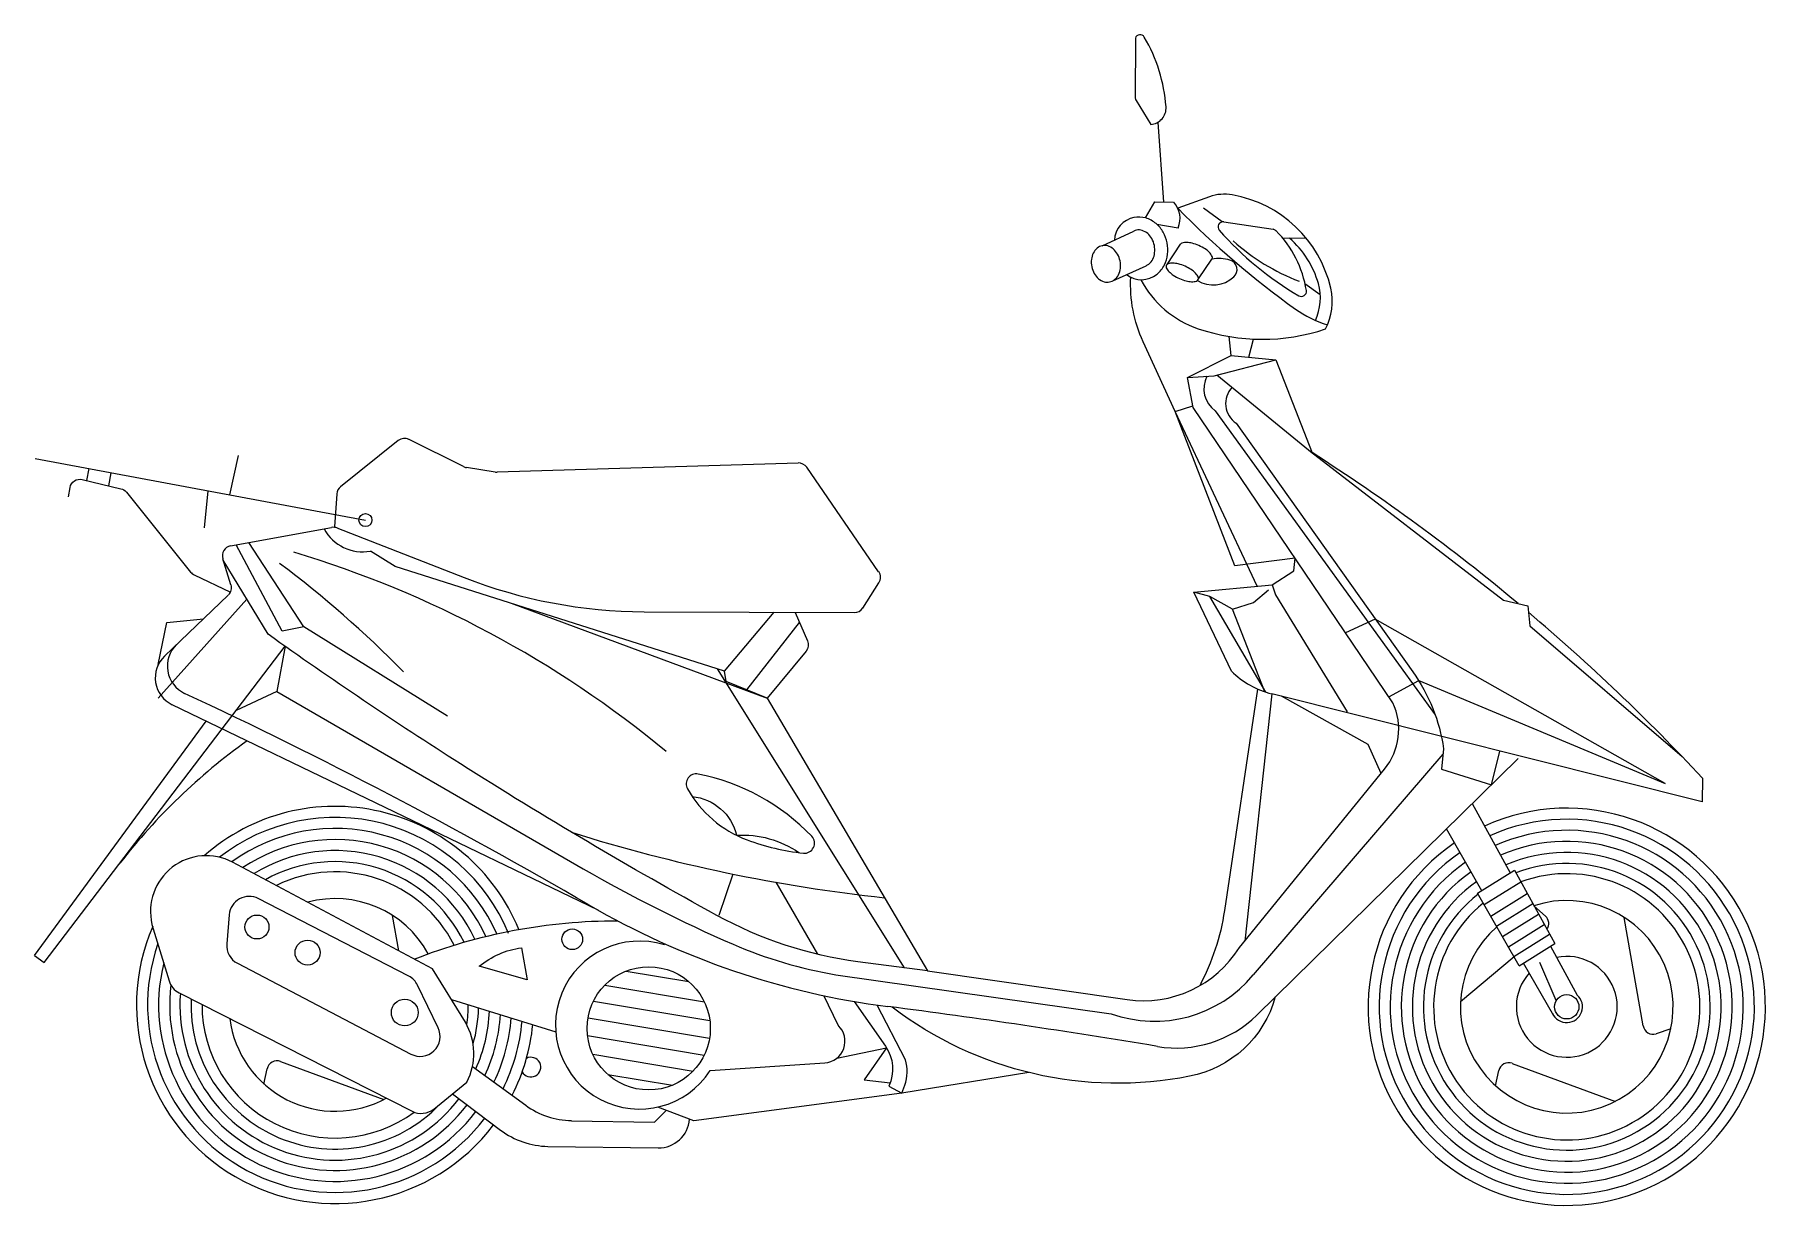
# Model space of a CAD drawing. Header units: millimetres. Extents: x -3207.95 to -3206.26, y 1775.96 to 1777.1.
import ezdxf

# ---------------------------------------------------------------- set-up
doc = ezdxf.new("R2010")
doc.units = ezdxf.units.MM
doc.header["$LTSCALE"] = 10
doc.layers.add('Veículos', color=2, linetype='Continuous')

msp = doc.modelspace()

# ---------------------------------------------------------------- linework, layer by layer
at = {"layer": 'Veículos'}
for p, q in [((-3206.8447, 1776.9378), (-3206.8502, 1777.0159)), ((-3206.8626, 1776.9223), (-3206.8533, 1776.9379)), ((-3206.8533, 1776.9379), (-3206.835, 1776.9377)), ((-3206.7874, 1776.9183), (-3206.8058, 1776.9319)), ((-3206.9047, 1776.8951), (-3206.8737, 1776.9094)), ((-3206.8515, 1776.9161), (-3206.8306, 1776.9125)), ((-3206.786, 1776.9183), (-3206.7378, 1776.9112)), ((-3206.8413, 1776.8769), (-3206.8282, 1776.8966)), ((-3206.7283, 1776.9024), (-3206.7057, 1776.9028)), ((-3206.8943, 1776.8609), (-3206.8617, 1776.8756)), ((-3206.8107, 1776.8629), (-3206.7976, 1776.8818)), ((-3206.7066, 1776.8581), (-3206.6917, 1776.8475)), ((-3206.7787, 1776.7877), (-3206.7807, 1776.8063)), ((-3206.7615, 1776.7861), (-3206.757, 1776.8038)), ((-3206.8335, 1776.7332), (-3206.8161, 1776.7387)), ((-3206.7753, 1776.5823), (-3206.8335, 1776.7332)), ((-3206.7943, 1776.7337), (-3206.5794, 1776.4367)), ((-3207.5926, 1776.7046), (-3207.649, 1776.6595)), ((-3207.5288, 1776.6792), (-3207.5821, 1776.7057)), ((-3207.7571, 1776.6516), (-3207.7489, 1776.6901)), ((-3207.897, 1776.6656), (-3207.8948, 1776.6773)), ((-3207.8755, 1776.6604), (-3207.8731, 1776.6732)), ((-3207.4978, 1776.6738), (-3207.526, 1776.6783)), ((-3207.2019, 1776.6827), (-3207.4959, 1776.6737)), ((-3207.1232, 1776.5765), (-3207.1935, 1776.6785)), ((-3207.7787, 1776.6556), (-3207.7823, 1776.6193)), ((-3207.6527, 1776.6526), (-3207.655, 1776.6202)), ((-3207.7565, 1776.6017), (-3207.6578, 1776.6197)), ((-3207.6525, 1776.6192), (-3207.5283, 1776.5708)), ((-3207.685, 1776.5225), (-3207.7387, 1776.605)), ((-3207.7561, 1776.5637), (-3207.7641, 1776.5891)), ((-3207.5957, 1776.5817), (-3207.6198, 1776.5966)), ((-3206.7161, 1776.5896), (-3206.7753, 1776.5823)), ((-3206.7174, 1776.5773), (-3206.7161, 1776.5896)), ((-3207.2739, 1776.4792), (-3207.5957, 1776.5817)), ((-3207.1388, 1776.541), (-3207.123, 1776.5657)), ((-3206.7388, 1776.5636), (-3206.7174, 1776.5773)), ((-3207.8271, 1776.453), (-3207.7405, 1776.5495)), ((-3207.8211, 1776.494), (-3207.7587, 1776.5537)), ((-3206.8153, 1776.5564), (-3206.7388, 1776.5636)), ((-3206.7997, 1776.5524), (-3206.8153, 1776.5564)), ((-3206.7785, 1776.4794), (-3206.8153, 1776.5564)), ((-3206.7773, 1776.54), (-3206.7997, 1776.5524)), ((-3206.7449, 1776.4587), (-3206.7997, 1776.5524)), ((-3207.4824, 1776.5456), (-3207.2323, 1776.453)), ((-3207.3524, 1776.5373), (-3207.147, 1776.5365)), ((-3207.2739, 1776.4792), (-3207.2252, 1776.5368)), ((-3206.7773, 1776.54), (-3206.757, 1776.5463)), ((-3206.7458, 1776.459), (-3206.7773, 1776.54)), ((-3207.8271, 1776.4857), (-3207.8187, 1776.5267)), ((-3207.8187, 1776.5267), (-3207.7831, 1776.5303)), ((-3207.252, 1776.461), (-3207.2004, 1776.5267)), ((-3207.7033, 1776.5036), (-3207.7112, 1776.4595)), ((-3207.2811, 1776.4815), (-3207.0984, 1776.1893)), ((-3207.2721, 1776.4691), (-3207.2739, 1776.4792)), ((-3207.2323, 1776.453), (-3207.2721, 1776.4691)), ((-3207.7112, 1776.4595), (-3207.7511, 1776.4408)), ((-3207.7112, 1776.4595), (-3207.412, 1776.2862)), ((-3206.3186, 1776.3514), (-3206.7391, 1776.4571)), ((-3207.948, 1776.2012), (-3207.7802, 1776.4304)), ((-3207.3973, 1776.2457), (-3207.8135, 1776.4464)), ((-3206.757, 1776.1823), (-3206.5717, 1776.3982)), ((-3206.5244, 1776.3683), (-3206.5161, 1776.401)), ((-3206.4984, 1776.3938), (-3206.7536, 1776.1431)), ((-3206.3183, 1776.3748), (-3206.3186, 1776.3514)), ((-3206.5432, 1776.3498), (-3206.506, 1776.282)), ((-3207.2658, 1776.281), (-3207.2794, 1776.2405)), ((-3206.5379, 1776.2622), (-3206.5019, 1776.2846)), ((-3207.2236, 1776.2729), (-3207.1831, 1776.2026)), ((-3206.5315, 1776.2511), (-3206.4958, 1776.2734)), ((-3206.5251, 1776.2399), (-3206.4895, 1776.2621)), ((-3206.5195, 1776.2301), (-3206.4841, 1776.2522)), ((-3206.483, 1776.25), (-3206.4717, 1776.2399)), ((-3207.5922, 1776.206), (-3207.5982, 1776.2404)), ((-3206.5136, 1776.2199), (-3206.4784, 1776.2419)), ((-3206.5078, 1776.2098), (-3206.4728, 1776.2316)), ((-3206.3763, 1776.1326), (-3206.3947, 1776.2386)), ((-3206.5024, 1776.2003), (-3206.4676, 1776.2221)), ((-3206.4972, 1776.1913), (-3206.4626, 1776.213)), ((-3206.4667, 1776.2104), (-3206.4406, 1776.1627)), ((-3206.5021, 1776.1999), (-3206.5546, 1776.1561)), ((-3206.4611, 1776.1573), (-3206.4771, 1776.1944)), ((-3207.3699, 1776.1861), (-3207.3087, 1776.1759)), ((-3207.1651, 1776.1826), (-3206.8959, 1776.1444)), ((-3207.3908, 1776.1723), (-3207.2935, 1776.156)), ((-3207.5407, 1776.1584), (-3207.4387, 1776.1268)), ((-3207.4018, 1776.1568), (-3207.2881, 1776.1377)), ((-3207.4072, 1776.1403), (-3207.2884, 1776.1204)), ((-3206.3492, 1776.1296), (-3206.3636, 1776.1249)), ((-3207.4077, 1776.123), (-3207.2936, 1776.1039)), ((-3207.164, 1776.1011), (-3207.1156, 1776.1112)), ((-3207.1156, 1776.1112), (-3207.1375, 1776.0798)), ((-3207.7078, 1776.0977), (-3207.6067, 1776.0606)), ((-3207.5201, 1776.0928), (-3207.4681, 1776.0549)), ((-3207.4025, 1776.1048), (-3207.3044, 1776.0884)), ((-3206.5042, 1776.0959), (-3206.4032, 1776.0588)), ((-3207.7239, 1776.0757), (-3207.7207, 1776.0906)), ((-3207.3878, 1776.085), (-3207.3248, 1776.0745)), ((-3207.1375, 1776.0798), (-3207.112, 1776.0768)), ((-3206.5203, 1776.0739), (-3206.5172, 1776.0888)), ((-3207.3422, 1776.0385), (-3207.3308, 1776.05)), ((-3207.4233, 1776.0399), (-3207.3422, 1776.0385))]:
    msp.add_line(p, q, dxfattribs=at)
for points in [[(-3206.8573, 1777.0137, 0.418133), (-3206.8424, 1777.0308, 0.115143), (-3206.8637, 1777.0991, 0.672434), (-3206.8723, 1777.0979), (-3206.8724, 1777.0395, 0.13956), (-3206.8716, 1777.0369)], [(-3206.8976, 1776.8597, 0.122151), (-3206.8927, 1776.862, 0.105351), (-3206.8888, 1776.8668, 0.087936), (-3206.887, 1776.873, 0.078636), (-3206.8873, 1776.8802, 0.078636), (-3206.8898, 1776.8869, 0.087936), (-3206.8939, 1776.8919, 0.105351), (-3206.8993, 1776.8949, 0.122151), (-3206.9047, 1776.8951, 0.122151), (-3206.9096, 1776.8928, 0.105351), (-3206.9135, 1776.8879, 0.087936), (-3206.9153, 1776.8818, 0.078636), (-3206.915, 1776.8746, 0.078636), (-3206.9125, 1776.8679, 0.087936), (-3206.9085, 1776.8629, 0.105351), (-3206.903, 1776.8599, 0.122151)], [(-3206.8238, 1776.875, 0.039568), (-3206.8304, 1776.8773, 0.052405), (-3206.8356, 1776.8781, 0.095641), (-3206.8404, 1776.8775, 0.208383), (-3206.8421, 1776.8759, 0.208383), (-3206.8421, 1776.8736, 0.095641), (-3206.8394, 1776.8697, 0.052405), (-3206.8353, 1776.8663, 0.039568), (-3206.8292, 1776.863, 0.039568), (-3206.8226, 1776.8607, 0.052405), (-3206.8174, 1776.8599, 0.095641), (-3206.8126, 1776.8605, 0.208383), (-3206.8109, 1776.8621, 0.208383), (-3206.8109, 1776.8644, 0.095641), (-3206.8136, 1776.8683, 0.052405), (-3206.8177, 1776.8717, 0.039568)], [(-3207.5256, 1776.0775, 0.256822), (-3207.527, 1776.1361), (-3207.5592, 1776.1884), (-3207.7545, 1776.2925, 0.645505), (-3207.8333, 1776.2318), (-3207.8166, 1776.1765, 0.204508), (-3207.8067, 1776.1647), (-3207.5791, 1776.0491, 0.295547), (-3207.558, 1776.0513)], [(-3207.5824, 1776.1812), (-3207.7294, 1776.2569, 0.53428), (-3207.7578, 1776.2412), (-3207.7602, 1776.2127, 0.301734), (-3207.7498, 1776.1937), (-3207.5804, 1776.105, 0.722776), (-3207.5537, 1776.1308), (-3207.5737, 1776.1723, 0.162617)], [(-3207.5135, 1776.1908, -0.136405), (-3207.4722, 1776.209), (-3207.4668, 1776.1775)]]:
    msp.add_lwpolyline(points, format="xyb", close=True, dxfattribs=at)
for points in [[(-3206.867, 1776.8619, 0.191122), (-3206.8109, 1776.814, 0.165338), (-3206.6866, 1776.8138, 0.180587), (-3206.6814, 1776.8536, 0.300317), (-3206.7777, 1776.9448, 0.128746), (-3206.7999, 1776.943), (-3206.831, 1776.9317, 0.042805), (-3206.716, 1776.8332, 0.081782), (-3206.6847, 1776.8177, 0.350308)], [(-3206.881, 1776.8669, 0.349237), (-3206.8512, 1776.8673, 0.105351), (-3206.844, 1776.8763, 0.087936), (-3206.8409, 1776.8867, 0.078636), (-3206.8413, 1776.8978, 0.078636), (-3206.8452, 1776.9083, 0.087936), (-3206.8521, 1776.9167, 0.105351), (-3206.8622, 1776.9222, 0.122151), (-3206.8737, 1776.9227, 0.342236), (-3206.8929, 1776.9006, 0.058927)], [(-3206.8617, 1776.8756, 0.065205), (-3206.8592, 1776.8772, 0.105351), (-3206.8553, 1776.882, 0.087936), (-3206.8535, 1776.8882, 0.078636), (-3206.8538, 1776.8953, 0.078636), (-3206.8563, 1776.9021, 0.087936), (-3206.8603, 1776.907, 0.105351), (-3206.8658, 1776.91, 0.122151), (-3206.8712, 1776.9103, 0.058927), (-3206.8737, 1776.9094, 0.105351)], [(-3206.8102, 1776.8952, 0.039568), (-3206.8168, 1776.8975, 0.052405), (-3206.822, 1776.8984, 0.095641), (-3206.8268, 1776.8977, 0.164751), (-3206.8282, 1776.8966, 0.208383)], [(-3206.7976, 1776.8818, 0.046672), (-3206.7973, 1776.8823, 0.208383), (-3206.7973, 1776.8846, 0.095641), (-3206.8, 1776.8886, 0.052405), (-3206.8041, 1776.8919, 0.039568), (-3206.8102, 1776.8952, 0.039568)], [(-3206.8117, 1776.861, 0.3315), (-3206.7761, 1776.8646, 0.581537), (-3206.7799, 1776.881, 0.119689), (-3206.7975, 1776.882, -1.168377)], [(-3206.8335, 1776.7332), (-3206.8648, 1776.8012, -0.121666), (-3206.8768, 1776.8644)], [(-3207.2048, 1776.5367), (-3207.1928, 1776.5089, -0.281689), (-3207.1942, 1776.4988), (-3207.2323, 1776.453), (-3207.0754, 1776.1862), (-3206.8805, 1776.1582, 0.297233), (-3206.7706, 1776.2093), (-3206.6288, 1776.3835, 0.28636), (-3206.6207, 1776.4484), (-3206.8158, 1776.7369), (-3206.8215, 1776.7663), (-3206.7787, 1776.7877), (-3206.735, 1776.7837), (-3206.6997, 1776.6928)], [(-3206.8024, 1776.7676, 0.377521), (-3206.7943, 1776.7337)], [(-3206.7778, 1776.7567, 0.467205), (-3206.7739, 1776.7216), (-3206.6013, 1776.4787, -0.119673), (-3206.5712, 1776.4034), (-3206.5732, 1776.3836), (-3206.5244, 1776.3683)], [(-3207.915, 1776.6496), (-3207.9134, 1776.6588, -0.431647), (-3207.9015, 1776.6666), (-3207.8636, 1776.6576, -0.166261), (-3207.8583, 1776.6542), (-3207.7955, 1776.5761, 0.11258), (-3207.7921, 1776.5734), (-3207.7567, 1776.5565)], [(-3207.0754, 1776.1862), (-3207.1435, 1776.1953, -0.092693), (-3207.2814, 1776.2406, -0.01599), (-3207.5319, 1776.3887, -0.013538), (-3207.7198, 1776.5153), (-3207.7636, 1776.5876)], [(-3207.5876, 1776.4786, 0.038368), (-3207.7086, 1776.5846, 2.371068)], [(-3207.3309, 1776.4007, 0.100498), (-3207.6947, 1776.5955, 0.133733)], [(-3206.7529, 1776.4618), (-3206.7853, 1776.2452, -0.084745), (-3206.8095, 1776.1718, -1.927983)], [(-3207.3054, 1776.3568, -0.321205), (-3207.2621, 1776.3188, -0.170223), (-3207.2012, 1776.3019, -3.779576)], [(-3207.4233, 1776.3218, 0.049159), (-3207.1175, 1776.2578, 0.82143)], [(-3207.577, 1776.1979, -0.094158), (-3207.3783, 1776.2353, -3.481835)], [(-3207.288, 1776.0889), (-3207.1759, 1776.0964, 0.655922), (-3207.1628, 1776.1331), (-3207.1767, 1776.1621)], [(-3206.7356, 1776.1608, -0.283711), (-3206.8193, 1776.0833, -0.214578), (-3207.1101, 1776.1509, -0.5782)], [(-3207.1473, 1776.1564), (-3207.1166, 1776.1127, -0.272615), (-3207.1134, 1776.0735), (-3207.1006, 1776.0667)], [(-3206.9765, 1776.0869), (-3207.1006, 1776.0667), (-3207.0977, 1776.0746, 0.162278), (-3207.0971, 1776.0995), (-3207.1247, 1776.1528)], [(-3207.5395, 1776.0662), (-3207.4926, 1776.0307, 0.159947), (-3207.4464, 1776.0148), (-3207.3387, 1776.0133, 0.395977), (-3207.308, 1776.0413, 1.801207)]]:
    msp.add_lwpolyline(points, format="xyb", dxfattribs=at)
for points in [[(-3206.8215, 1776.7663), (-3206.7955, 1776.768), (-3206.735, 1776.7837)], [(-3206.7926, 1776.7688), (-3206.6997, 1776.6928)], [(-3206.7534, 1776.5622), (-3206.8335, 1776.7332)], [(-3207.9475, 1776.6871), (-3207.6247, 1776.6269)], [(-3206.7013, 1776.6941), (-3206.5125, 1776.5487), (-3206.4889, 1776.5431), (-3206.4868, 1776.5235), (-3206.3382, 1776.3958)], [(-3207.5446, 1776.4354), (-3207.685, 1776.5225), (-3207.7062, 1776.5185), (-3207.7509, 1776.6027)], [(-3206.757, 1776.5463), (-3206.7422, 1776.5586)], [(-3206.7388, 1776.5636), (-3206.7355, 1776.554), (-3206.6653, 1776.4395)], [(-3206.6247, 1776.4543), (-3206.5954, 1776.47), (-3206.3546, 1776.3695), (-3206.6379, 1776.5302), (-3206.6669, 1776.5168)], [(-3207.948, 1776.2012), (-3207.9387, 1776.1945), (-3207.7033, 1776.5036)], [(-3206.7391, 1776.4571), (-3206.7655, 1776.2155)], [(-3206.6323, 1776.3792), (-3206.6448, 1776.4076), (-3206.7296, 1776.4547)], [(-3206.5337, 1776.2647), (-3206.5683, 1776.3251)], [(-3206.5019, 1776.2846), (-3206.4626, 1776.213)], [(-3206.4972, 1776.1913), (-3206.5379, 1776.2622)], [(-3206.4634, 1776.1423), (-3206.4931, 1776.1939)], [(-3207.1006, 1776.0667), (-3207.3037, 1776.0396), (-3207.3391, 1776.0532)]]:
    msp.add_lwpolyline(points, dxfattribs=at)
for centre, radius in [((-3207.6247, 1776.6269), 0.00639), ((-3207.7307, 1776.2292), 0.0117), ((-3207.4226, 1776.2172), 0.0101), ((-3207.6813, 1776.2042), 0.0122), ((-3207.3479, 1776.1301), 0.0602), ((-3206.4508, 1776.1512), 0.0119), ((-3207.5863, 1776.1456), 0.0131)]:
    msp.add_circle(centre, radius, dxfattribs=at)
for centre, radius, start, end in [((-3206.8527, 1776.9216), 0.024, 337.5094, 42.2084), ((-3206.7867, 1776.9135), 0.00489, 81.557, 221.1698), ((-3206.5564, 1777.1149), 0.3108, 221.1698, 239.8398), ((-3206.7385, 1776.9063), 0.00489, 44.9237, 81.557), ((-3206.8103, 1776.8348), 0.1063, 8.8695, 44.9237), ((-3206.6358, 1777.0574), 0.2114, 228.1748, 248.7655), ((-3206.7857, 1776.8306), 0.0963, 16.5686, 48.2739), ((-3206.7453, 1776.8441), 0.0537, 335.7709, 15.1068), ((-3206.7101, 1776.8504), 0.00489, 239.8398, 8.8695), ((-3207.5865, 1776.697), 0.00978, 63.5625, 128.6169), ((-3207.7657, 1775.0267), 1.978, 50.1543, 57.3884), ((-3207.5245, 1776.688), 0.00978, 243.5625, 260.8822), ((-3207.4962, 1776.6834), 0.00978, 260.8822, 271.7664), ((-3207.2016, 1776.673), 0.00978, 34.5947, 91.7664), ((-3207.6429, 1776.6519), 0.00978, 128.6169, 175.7788), ((-3207.6272, 1776.6392), 0.0433, 208.768, 279.8007), ((-3207.656, 1776.6101), 0.00978, 68.6743, 100.3536), ((-3207.7548, 1776.5921), 0.00978, 100.3536, 197.4736), ((-3207.3506, 1777.0261), 0.4888, 248.6743, 269.7846), ((-3207.1312, 1776.571), 0.00978, 327.3733, 34.5947), ((-3207.7654, 1776.5608), 0.00978, 313.7558, 17.4736), ((-3207.147, 1776.5463), 0.00978, 269.7846, 327.3733), ((-3207.7657, 1775.0267), 1.978, 42.9657, 49.771), ((-3207.789, 1776.4841), 0.0293, 133.7558, 244.9846), ((-3207.8008, 1776.4728), 0.0293, 133.7558, 244.2483), ((-3206.7184, 1776.5396), 0.0851, 225.0558, 255.8972), ((-3209.873, 1772.0181), 4.899, 59.7684, 64.9846), ((-3207.3922, 1775.925), 0.598, 125.616, 142.1783), ((-3207.3015, 1776.3691), 0.00978, 78.7909, 209.2248), ((-3207.213, 1776.4186), 0.1112, 209.2248, 249.6244), ((-3207.3404, 1776.1726), 0.2101, 43.7314, 78.7909), ((-3207.6543, 1776.153), 0.1941, 22.3543, 131.2718), ((-3207.6543, 1776.153), 0.1833, 22.3543, 128.0307), ((-3206.4508, 1776.1512), 0.1941, 124.3928, 114.4633), ((-3206.4508, 1776.1512), 0.1833, 124.6608, 114.2099), ((-3207.6543, 1776.153), 0.1725, 23.7563, 125.8005), ((-3207.6543, 1776.153), 0.1617, 24.4791, 123.9046), ((-3207.1715, 1776.5305), 0.2305, 249.6244, 263.6977), ((-3207.1957, 1776.3111), 0.00978, 263.6977, 43.7314), ((-3206.4508, 1776.1512), 0.1725, 124.9624, 113.9247), ((-3206.4508, 1776.1512), 0.1617, 125.3045, 113.6012), ((-3207.6543, 1776.153), 0.1509, 25.221, 121.6986), ((-3206.4508, 1776.1512), 0.1509, 125.6958, 113.2313), ((-3207.6543, 1776.153), 0.1401, 25.9868, 119.0892), ((-3207.6543, 1776.153), 0.1301, 26.7273, 116.1779), ((-3206.7002, 1777.5151), 1.4201, 239.9229, 246.5417), ((-3206.4508, 1776.1512), 0.1401, 128.1625, 110.7907), ((-3206.4508, 1776.1512), 0.1301, 128.8103, 110.17), ((-3207.6543, 1776.153), 0.1039, 28.8305, 104.9232), ((-3207.0145, 1776.9232), 0.7782, 239.7684, 262.6476), ((-3206.4508, 1776.1512), 0.1039, 131.0911, 107.9855), ((-3207.6543, 1776.153), 0.1941, 156.7214, 322.9144), ((-3206.4782, 1776.2326), 0.00978, 324.751, 48.0232), ((-3207.6543, 1776.153), 0.1833, 160.9136, 322.9144), ((-3207.3569, 1776.1333), 0.0821, 72.7804, 327.2273), ((-3207.0932, 1776.6095), 0.4329, 246.5417, 260.4433), ((-3207.6543, 1776.153), 0.1725, 166.2098, 322.9144), ((-3206.4508, 1776.1512), 0.0493, 137.9973, 101.6245), ((-3206.8537, 1776.2629), 0.1258, 250.3856, 320.156), ((-3207.6543, 1776.153), 0.1617, 173.0467, 322.9144), ((-3207.6543, 1776.153), 0.1517, 175.7643, 322.9367), ((-3206.4508, 1776.1512), 0.0154, 204.4447, 48.4069), ((-3207.6543, 1776.153), 0.1409, 177.6146, 316.4755), ((-3207.6543, 1776.153), 0.1301, 179.8071, 306.3558), ((-3207.6543, 1776.153), 0.1301, 351.4779, 0.141), ((-3207.6543, 1776.153), 0.1401, 344.2272, 358.8615), ((-3207.6543, 1776.153), 0.1509, 335.5674, 357.6856), ((-3207.6543, 1776.153), 0.1617, 334.777, 356.6718), ((-3208.0366, 1769.0024), 7.2083, 80.53204, 82.64764), ((-3206.8323, 1776.2233), 0.1124, 260.532, 314.4871), ((-3207.6543, 1776.153), 0.1039, 187.3475, 298.7604), ((-3207.6543, 1776.153), 0.1725, 334.0872, 355.7886), ((-3207.6543, 1776.153), 0.1833, 333.48, 355.0119), ((-3207.6543, 1776.153), 0.1941, 332.9411, 354.3236), ((-3206.3666, 1776.1342), 0.00978, 189.8433, 288.0232), ((-3207.7111, 1776.0886), 0.00978, 69.8433, 168.0232), ((-3207.463, 1776.0922), 0.00964, 207.8852, 116.8458), ((-3206.5076, 1776.0868), 0.00978, 69.8433, 168.0232), ((-3207.422, 1776.1181), 0.0782, 233.8738, 269.0291)]:
    msp.add_arc(centre, radius, start, end, dxfattribs=at)

doc.saveas('drawing.dxf')
